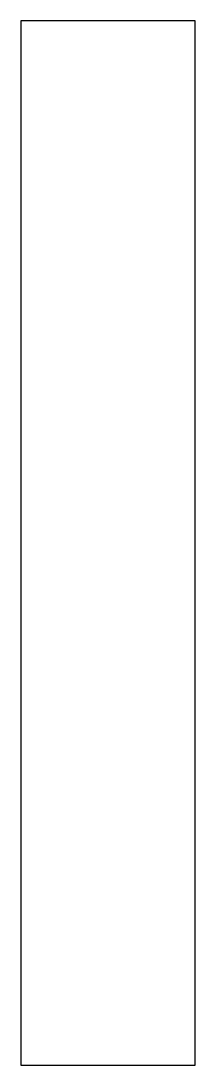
# Model space of a CAD drawing. Header units: millimetres. Extents: x 28 to 55, y -7 to 156.
import ezdxf

# ---------------------------------------------------------------- set-up
doc = ezdxf.new("R2010")
doc.units = ezdxf.units.MM
doc.layers.get('0').update_dxf_attribs({"linetype": 'CONTINUOUS'})

msp = doc.modelspace()

# ---------------------------------------------------------------- linework, layer by layer
msp.add_lwpolyline([(27.8, 156), (27.8, -7), (55, -7), (55, 156)], close=True)

doc.saveas('drawing.dxf')
